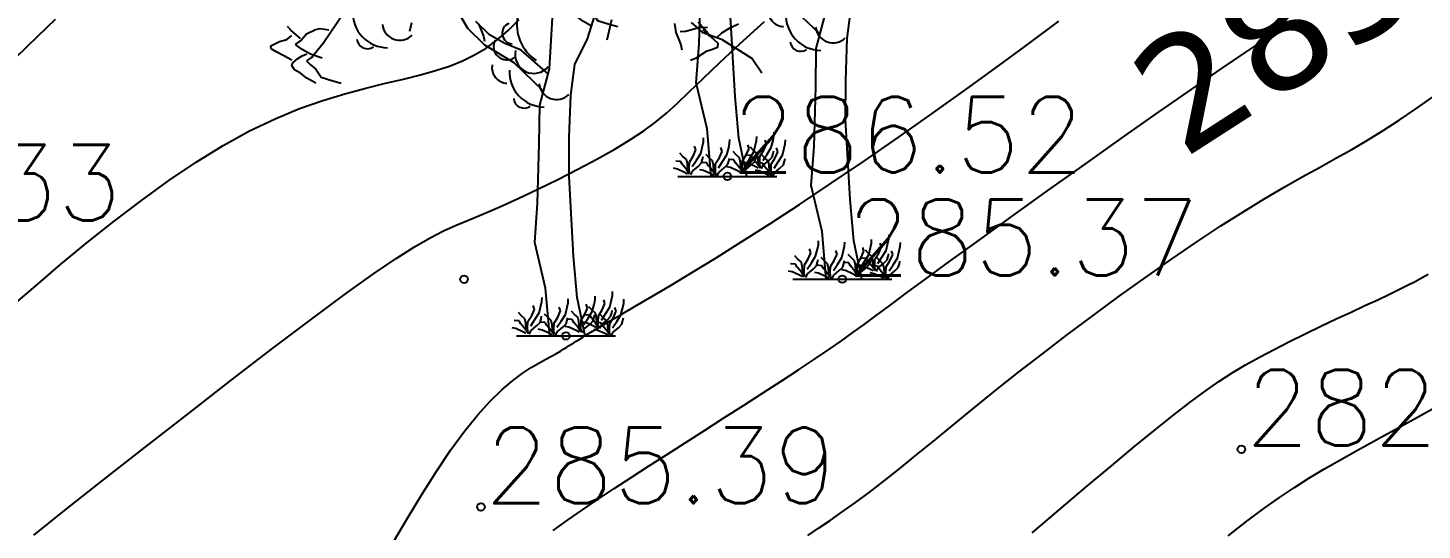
# Model space of a CAD drawing. Extents: x 524954 to 526204, y 9523489 to 9524010.
# Drawn here: x 525978.8 to 525997.23, y 9523725.65 to 9523732.29 of the extents above; entities that cross this region are included whole.
import ezdxf
from ezdxf.enums import TextEntityAlignment as Align

# ---------------------------------------------------------------- set-up
doc = ezdxf.new("R2010")
doc.units = 0
doc.header["$PDMODE"] = 33
doc.header["$PDSIZE"] = 0.1
doc.linetypes.add('ACAD_ISO12W100', pattern=[21, 12, -3, 0, -3, 0, -3])
for name, color, linetype in [('Arbre', 34, 'ACAD_ISO12W100'), ('CN_01_00', 3, 'Continuous'), ('CN_02_00', 4, 'Continuous'), ('CN_05_00', 6, 'Continuous'), ('Cotation Courbes de niveau', 7, 'Continuous'), ('TopoAlt', 3, 'Continuous'), ('TOPOJIS', 7, 'Continuous')]:
    doc.layers.add(name, color=color, linetype=linetype)
doc.styles.add('Simplex 1.0', font='Simplex.shx', dxfattribs={"width": 0.99, "height": 1})
doc.styles.add('Verdana 1.0', font='verdana.ttf', dxfattribs={"width": 0.99, "height": 1})

# ---------------------------------------------------------------- blocks, each defined once
blk = doc.blocks.new('TCPOINT M')
at = {"color": 0}
blk.add_point((0, 0), dxfattribs=at)
at = {"layer": 'TopoAlt', "style": 'Simplex 1.0', "width": 0.99}
blk.add_attdef('ALT', (0.15, 0.15), '', height=1, dxfattribs=at)
blk = doc.blocks.new('v088')
at = {"linetype": 'Continuous'}
for p, q in [((-2.931, 4.273), (-3.209, 3.863)), ((-1.298, 4.058), (-1.504, 4.415)), ((-0.217, 3.527), (-0.166, 4.349)), ((-3.629, 4.032), (-3.679, 4.087)), ((-3.309, 4.046), (-3.249, 4.058)), ((-3.249, 4.058), (-3.134, 4.042)), ((-2.04, 4.134), (-2.065, 4.02)), ((-1.069, 3.839), (-1.298, 4.058)), ((-1.01, 3.977), (-1.188, 4.154)), ((-1.153, 4.123), (-1.118, 4.039)), ((0.285, 3.923), (0.384, 4.23)), ((0.603, 4.175), (0.566, 4.019)), ((1.435, 4.125), (1.453, 4.007)), ((1.655, 4.138), (1.8, 4.011)), ((1.751, 4.067), (1.664, 4.043)), ((1.747, 4.149), (1.858, 4.021)), ((1.87, 4.071), (1.751, 4.067)), ((2.16, 4.062), (2.059, 3.998)), ((2.283, 4.116), (2.16, 4.062)), ((-3.898, 3.83), (-3.785, 3.887)), ((-3.785, 3.887), (-3.688, 3.915)), ((-3.688, 3.915), (-3.621, 3.967)), ((-3.507, 3.927), (-3.629, 4.032)), ((-3.574, 3.849), (-3.507, 3.896)), ((-3.507, 3.896), (-3.43, 3.988)), ((-3.43, 3.988), (-3.309, 4.046)), ((-1.118, 4.039), (-1.087, 3.959)), ((-1.087, 3.959), (-1.074, 3.891)), ((-0.808, 3.863), (-1.01, 3.977)), ((0.118, 3.584), (0.285, 3.923)), ((0.566, 4.019), (0.541, 3.904)), ((1.453, 4.007), (1.488, 3.924)), ((1.488, 3.924), (1.519, 3.844)), ((1.58, 4.022), (1.511, 4.017)), ((1.664, 4.043), (1.58, 4.022)), ((1.8, 4.011), (2.057, 3.917)), ((1.81, 4.048), (1.888, 3.972)), ((1.858, 4.021), (1.893, 3.958)), ((1.888, 3.972), (1.953, 3.918)), ((1.953, 3.918), (2.01, 3.864)), ((2.059, 3.998), (1.99, 3.936)), ((2.057, 3.917), (2.461, 3.664)), ((-3.897, 3.791), (-3.898, 3.83)), ((-3.821, 3.747), (-3.897, 3.791)), ((-3.729, 3.697), (-3.821, 3.747)), ((-3.621, 3.641), (-3.729, 3.697)), ((-3.484, 3.783), (-3.574, 3.849)), ((-3.542, 3.663), (-3.485, 3.698)), ((-3.485, 3.698), (-3.422, 3.725)), ((-3.375, 3.72), (-3.484, 3.783)), ((-3.344, 3.689), (-3.426, 3.635)), ((-3.221, 3.67), (-3.375, 3.72)), ((-3.209, 3.863), (-3.367, 3.667)), ((-0.685, 3.605), (-1.069, 3.839)), ((-0.589, 3.774), (-0.808, 3.863)), ((-0.234, 3.461), (-0.589, 3.774)), ((1.519, 3.844), (1.532, 3.776)), ((1.855, 3.758), (1.714, 3.664)), ((1.923, 3.778), (1.855, 3.758)), ((2.002, 3.81), (1.923, 3.778)), ((2.01, 3.864), (2.002, 3.81)), ((-3.623, 3.571), (-3.609, 3.608)), ((-3.585, 3.514), (-3.623, 3.571)), ((-3.609, 3.608), (-3.542, 3.663)), ((-3.509, 3.469), (-3.585, 3.514)), ((-3.426, 3.635), (-3.38, 3.583)), ((-3.38, 3.583), (-3.303, 3.524)), ((-3.303, 3.524), (-3.234, 3.416)), ((-0.294, 3.234), (-0.685, 3.605)), ((-0.344, 3.046), (-0.217, 3.527)), ((0.064, 3.179), (0.118, 3.584)), ((1.714, 3.664), (1.647, 3.637)), ((2.461, 3.664), (2.589, 3.474)), ((-3.423, 3.403), (-3.509, 3.469)), ((-3.306, 3.337), (-3.423, 3.403)), ((-3.234, 3.416), (-3.081, 3.37)), ((-3.081, 3.37), (-2.968, 3.339)), ((0.045, 2.625), (0.064, 3.179)), ((-0.352, 2.542), (-0.344, 3.046)), ((0.043, 2.109), (0.045, 2.625)), ((-0.373, 1.752), (-0.352, 2.542)), ((0.102, 1.053), (0.043, 2.109)), ((-0.412, 1.235), (-0.373, 1.752)), ((-0.268, 0.628), (-0.412, 1.235)), ((0.151, 0.506), (0.102, 1.053)), ((-0.213, 0), (-0.268, 0.628)), ((0.615, 0.531), (0.618, 0.584)), ((-0.416, 0.349), (-0.433, 0.399)), ((-0.353, 0.303), (-0.329, 0.397)), ((-0.329, 0.397), (-0.317, 0.454)), ((-0.317, 0.454), (-0.315, 0.507)), ((-0.07, 0.329), (-0.087, 0.38)), ((-0.007, 0.284), (0.017, 0.377)), ((0.017, 0.377), (0.029, 0.435)), ((0.029, 0.435), (0.031, 0.488)), ((0.256, 0), (0.151, 0.506)), ((0.286, 0.368), (0.269, 0.418)), ((0.346, 0.341), (0.305, 0.385)), ((0.349, 0.322), (0.373, 0.416)), ((0.373, 0.416), (0.385, 0.474)), ((0.385, 0.474), (0.387, 0.526)), ((0.481, 0.344), (0.517, 0.426)), ((0.517, 0.426), (0.5, 0.476)), ((0.524, 0.291), (0.579, 0.38)), ((0.579, 0.38), (0.603, 0.474)), ((0.603, 0.474), (0.615, 0.531)), ((0.666, 0.325), (0.649, 0.375)), ((0.728, 0.279), (0.752, 0.373)), ((0.752, 0.373), (0.765, 0.43)), ((0.765, 0.43), (0.767, 0.483)), ((-0.618, 0.197), (-0.683, 0.202)), ((-0.587, 0.264), (-0.627, 0.308)), ((-0.596, 0.159), (-0.618, 0.197)), ((-0.541, 0.224), (-0.587, 0.264)), ((-0.529, 0.166), (-0.541, 0.224)), ((-0.505, 0.106), (-0.502, 0.188)), ((-0.502, 0.188), (-0.452, 0.267)), ((-0.464, 0.132), (-0.409, 0.214)), ((-0.452, 0.267), (-0.416, 0.349)), ((-0.409, 0.214), (-0.353, 0.303)), ((-0.341, 0.178), (-0.327, 0.226)), ((-0.327, 0.226), (-0.32, 0.26)), ((-0.24, 0.245), (-0.281, 0.288)), ((-0.195, 0.204), (-0.24, 0.245)), ((-0.183, 0.147), (-0.195, 0.204)), ((-0.156, 0.168), (-0.106, 0.248)), ((-0.118, 0.113), (-0.063, 0.195)), ((-0.106, 0.248), (-0.07, 0.329)), ((-0.063, 0.195), (-0.007, 0.284)), ((0.005, 0.159), (0.019, 0.207)), ((0.019, 0.207), (0.026, 0.24)), ((0.084, 0.216), (0.019, 0.221)), ((0.115, 0.284), (0.075, 0.327)), ((0.106, 0.178), (0.084, 0.216)), ((0.161, 0.243), (0.115, 0.284)), ((0.173, 0.185), (0.161, 0.243)), ((0.178, 0.118), (0.173, 0.185)), ((0.197, 0.125), (0.2, 0.207)), ((0.2, 0.207), (0.25, 0.286)), ((0.238, 0.151), (0.293, 0.233)), ((0.25, 0.286), (0.286, 0.368)), ((0.315, 0.274), (0.25, 0.279)), ((0.293, 0.233), (0.349, 0.322)), ((0.337, 0.236), (0.315, 0.274)), ((0.315, 0.151), (0.361, 0.197)), ((0.397, 0.163), (0.337, 0.236)), ((0.392, 0.301), (0.346, 0.341)), ((0.361, 0.197), (0.375, 0.245)), ((0.375, 0.245), (0.382, 0.279)), ((0.404, 0.243), (0.392, 0.301)), ((0.409, 0.175), (0.404, 0.243)), ((0.428, 0.183), (0.43, 0.264)), ((0.43, 0.264), (0.481, 0.344)), ((0.495, 0.24), (0.454, 0.284)), ((0.469, 0.209), (0.524, 0.291)), ((0.474, 0.149), (0.546, 0.209)), ((0.541, 0.2), (0.495, 0.24)), ((0.553, 0.142), (0.541, 0.2)), ((0.546, 0.209), (0.591, 0.255)), ((0.579, 0.163), (0.63, 0.243)), ((0.591, 0.255), (0.606, 0.303)), ((0.606, 0.303), (0.613, 0.337)), ((0.618, 0.108), (0.673, 0.19)), ((0.63, 0.243), (0.666, 0.325)), ((0.673, 0.19), (0.728, 0.279)), ((0.74, 0.154), (0.755, 0.202)), ((0.755, 0.202), (0.762, 0.236)), ((-0.661, 0.096), (-0.712, 0.106)), ((-0.567, 0.053), (-0.661, 0.096)), ((-0.654, 0), (0.654, 0)), ((-0.536, 0.087), (-0.596, 0.159)), ((-0.527, 0.031), (-0.567, 0.053)), ((-0.5, 0.031), (-0.536, 0.087)), ((-0.524, 0.099), (-0.529, 0.166)), ((-0.5, 0.036), (-0.505, 0.106)), ((-0.483, 0.022), (-0.459, 0.072)), ((-0.459, 0.072), (-0.387, 0.132)), ((-0.387, 0.132), (-0.341, 0.178)), ((-0.315, 0.077), (-0.365, 0.087)), ((-0.272, 0.178), (-0.337, 0.183)), ((-0.221, 0.034), (-0.315, 0.077)), ((-0.25, 0.139), (-0.272, 0.178)), ((-0.19, 0.067), (-0.25, 0.139)), ((-0.18, 0.012), (-0.221, 0.034)), ((-0.154, 0.012), (-0.19, 0.067)), ((-0.178, 0.079), (-0.183, 0.147)), ((-0.159, 0.087), (-0.156, 0.168)), ((-0.154, 0.017), (-0.159, 0.087)), ((-0.137, 0.002), (-0.113, 0.053)), ((-0.113, 0.053), (-0.041, 0.113)), ((-0.041, 0.113), (0.005, 0.159)), ((0.041, 0.115), (-0.01, 0.125)), ((0.135, 0.072), (0.041, 0.115)), ((0.166, 0.106), (0.106, 0.178)), ((0.175, 0.05), (0.135, 0.072)), ((0.202, 0.05), (0.166, 0.106)), ((0.202, 0.055), (0.197, 0.125)), ((0.219, 0.041), (0.243, 0.091)), ((0.272, 0.173), (0.221, 0.183)), ((0.243, 0.091), (0.315, 0.151)), ((0.365, 0.13), (0.272, 0.173)), ((0.406, 0.108), (0.365, 0.13)), ((0.421, 0.072), (0.37, 0.082)), ((0.433, 0.108), (0.397, 0.163)), ((0.464, 0.173), (0.399, 0.178)), ((0.514, 0.029), (0.421, 0.072)), ((0.433, 0.113), (0.428, 0.183)), ((0.45, 0.099), (0.474, 0.149)), ((0.486, 0.135), (0.464, 0.173)), ((0.546, 0.063), (0.486, 0.135)), ((0.555, 0.007), (0.514, 0.029)), ((0.582, 0.007), (0.546, 0.063)), ((0.558, 0.075), (0.553, 0.142)), ((0.577, 0.082), (0.579, 0.163)), ((0.582, 0.012), (0.577, 0.082)), ((0.599, -0.002), (0.623, 0.048)), ((0.623, 0.048), (0.695, 0.108)), ((0.695, 0.108), (0.74, 0.154))]:
    blk.add_line(p, q, dxfattribs=at)
for centre, major_axis, start_param, end_param in [((-2.352, 4.272), (0.33, 0.33), 2.307735, 3.914618), ((-2.195, 4.138), (0.164, 0.164), 2.463212, 4.701636), ((-0.702, 3.998), (0.099, 0.099), 1.149268, 3.862844), ((-0.082, 4.112), (0.4, 0.4), 2.158504, 3.344219), ((-2.625, 3.929), (0.0964, 0.0964), 2.435534, 4.557933), ((-0.779, 3.821), (0.125, 0.125), 1.864761, 4.52862), ((-0.424, 3.713), (0.174, 0.174), 2.133893, 4.816631), ((-0.772, 3.542), (-0.145, 0.145), 0.590553, 2.325666), ((-0.28, 3.489), (0.33, 0.33), 2.307735, 3.914618), ((-0.123, 3.354), (0.164, 0.164), 2.463212, 4.701636), ((-0.553, 3.145), (0.0964, 0.0964), 2.435534, 4.557933)]:
    blk.add_ellipse(centre, major_axis=major_axis, ratio=1, start_param=start_param, end_param=end_param, dxfattribs=at)

msp = doc.modelspace()

# ---------------------------------------------------------------- linework, layer by layer
at = {"layer": 'CN_01_00', "flags": 128}
for points, elevation in [([(525978.643, 9523731.897), (525978.93, 9523732.175), (525979.165, 9523732.401)], 289), ([(525978.877, 9523725.586), (525979.307, 9523725.927), (525979.805, 9523726.319), (525980.349, 9523726.746), (525980.917, 9523727.189), (525981.487, 9523727.631), (525982.038, 9523728.054), (525982.549, 9523728.44), (525982.997, 9523728.772), (525983.367, 9523729.037), (525983.667, 9523729.241), (525983.912, 9523729.396), (525984.117, 9523729.514), (525984.295, 9523729.604), (525984.463, 9523729.679), (525984.634, 9523729.751), (525984.823, 9523729.829), (525985.04, 9523729.924), (525985.282, 9523730.034), (525985.54, 9523730.155), (525985.804, 9523730.285), (525986.068, 9523730.419), (525986.321, 9523730.553), (525986.557, 9523730.685), (525986.766, 9523730.81), (525986.943, 9523730.928), (525987.097, 9523731.042), (525987.241, 9523731.161), (525987.385, 9523731.292), (525987.542, 9523731.442), (525987.724, 9523731.618), (525987.944, 9523731.827), (525988.212, 9523732.077), (525988.538, 9523732.371)], 287), ([(525992.075, 9523725.616), (525992.431, 9523725.919), (525992.784, 9523726.218), (525993.121, 9523726.501), (525993.431, 9523726.759), (525993.706, 9523726.983), (525993.947, 9523727.176), (525994.163, 9523727.343), (525994.359, 9523727.487), (525994.543, 9523727.614), (525994.719, 9523727.728), (525994.896, 9523727.834), (525995.079, 9523727.937), (525995.273, 9523728.04), (525995.475, 9523728.143), (525995.683, 9523728.245), (525995.89, 9523728.345), (525996.094, 9523728.441), (525996.29, 9523728.532), (525996.473, 9523728.617), (525996.641, 9523728.696), (525996.789, 9523728.766), (525996.92, 9523728.829), (525997.034, 9523728.886), (525997.136, 9523728.938), (525997.227, 9523728.987), (525997.309, 9523729.033)], 283)]:
    msp.add_lwpolyline(points, dxfattribs=dict(at, elevation=elevation))
at = {"layer": 'CN_02_00', "flags": 128}
for points, elevation in [([(525978.585, 9523728.604), (525978.904, 9523728.881), (525979.237, 9523729.164), (525979.583, 9523729.45), (525979.939, 9523729.732), (525980.3, 9523730.007), (525980.664, 9523730.268), (525981.026, 9523730.512), (525981.383, 9523730.732), (525981.731, 9523730.925), (525982.067, 9523731.086), (525982.39, 9523731.219), (525982.698, 9523731.328), (525982.99, 9523731.417), (525983.267, 9523731.491), (525983.525, 9523731.554), (525983.766, 9523731.61), (525983.988, 9523731.665), (525984.19, 9523731.721), (525984.375, 9523731.782), (525984.546, 9523731.85), (525984.705, 9523731.929), (525984.857, 9523732.02), (525985.004, 9523732.127), (525985.148, 9523732.252), (525985.293, 9523732.398)], 288), ([(525983.633, 9523725.498), (525983.816, 9523725.809), (525984.006, 9523726.121), (525984.198, 9523726.424), (525984.388, 9523726.707), (525984.573, 9523726.961), (525984.748, 9523727.177), (525984.912, 9523727.357), (525985.065, 9523727.505), (525985.206, 9523727.625), (525985.335, 9523727.721), (525985.452, 9523727.798), (525985.555, 9523727.859), (525985.645, 9523727.909), (525985.721, 9523727.951), (525985.785, 9523727.987), (525985.839, 9523728.018), (525985.884, 9523728.045), (525985.923, 9523728.068), (525985.956, 9523728.089), (525985.987, 9523728.109), (525986.017, 9523728.128), (525986.049, 9523728.148), (525986.085, 9523728.17), (525986.13, 9523728.198), (525986.189, 9523728.234), (525986.265, 9523728.28), (525986.363, 9523728.338), (525986.487, 9523728.411), (525986.641, 9523728.501), (525986.828, 9523728.61), (525987.048, 9523728.739), (525987.301, 9523728.888), (525987.584, 9523729.059), (525987.896, 9523729.25), (525988.237, 9523729.463), (525988.606, 9523729.698), (525989.001, 9523729.955), (525989.419, 9523730.234), (525989.856, 9523730.531), (525990.302, 9523730.84), (525990.752, 9523731.155), (525991.197, 9523731.472), (525991.629, 9523731.784), (525992.042, 9523732.087), (525992.427, 9523732.376)], 286), ([(525989.107, 9523725.582), (525989.252, 9523725.677), (525989.404, 9523725.779), (525989.565, 9523725.892), (525989.737, 9523726.015), (525989.921, 9523726.151), (525990.117, 9523726.302), (525990.327, 9523726.468), (525990.551, 9523726.649), (525990.79, 9523726.844), (525991.043, 9523727.051), (525991.312, 9523727.27), (525991.595, 9523727.499), (525991.894, 9523727.737), (525992.209, 9523727.982), (525992.539, 9523728.234), (525992.879, 9523728.488), (525993.226, 9523728.742), (525993.573, 9523728.99), (525993.916, 9523729.23), (525994.25, 9523729.458), (525994.569, 9523729.67), (525994.87, 9523729.862), (525995.148, 9523730.031), (525995.405, 9523730.182), (525995.645, 9523730.318), (525995.872, 9523730.443), (525996.089, 9523730.563), (525996.299, 9523730.68), (525996.506, 9523730.801), (525996.715, 9523730.929), (525996.927, 9523731.067), (525997.143, 9523731.216), (525997.364, 9523731.372)], 284), ([(525994.663, 9523725.578), (525994.913, 9523725.771), (525995.137, 9523725.937), (525995.344, 9523726.084), (525995.54, 9523726.215), (525995.733, 9523726.337), (525995.931, 9523726.456), (525996.142, 9523726.577), (525996.372, 9523726.706), (525996.629, 9523726.847), (525996.91, 9523727.001), (525997.209, 9523727.166), (525997.524, 9523727.341)], 282)]:
    msp.add_lwpolyline(points, dxfattribs=dict(at, elevation=elevation))
at = {"layer": 'CN_05_00', "elevation": 285, "flags": 128}
msp.add_lwpolyline([(525985.745, 9523725.647), (525985.934, 9523725.782), (525986.132, 9523725.919), (525986.338, 9523726.059), (525986.551, 9523726.201), (525986.773, 9523726.346), (525987.004, 9523726.495), (525987.242, 9523726.648), (525987.489, 9523726.806), (525987.743, 9523726.969), (525988.001, 9523727.134), (525988.259, 9523727.3), (525988.512, 9523727.463), (525988.756, 9523727.621), (525988.986, 9523727.771), (525989.198, 9523727.912), (525989.388, 9523728.04), (525989.554, 9523728.154), (525989.705, 9523728.261), (525989.853, 9523728.37), (525990.012, 9523728.487), (525990.192, 9523728.621), (525990.407, 9523728.78), (525990.667, 9523728.972), (525990.987, 9523729.206), (525991.372, 9523729.484), (525991.81, 9523729.799), (525992.283, 9523730.138), (525992.775, 9523730.488), (525993.267, 9523730.837), (525993.743, 9523731.171), (525994.184, 9523731.478), (525994.573, 9523731.747), (525994.898, 9523731.966), (525995.162, 9523732.14), (525995.374, 9523732.277), (525995.543, 9523732.383)], dxfattribs=at)

# ---------------------------------------------------------------- block references
at = {"layer": 'Arbre'}
for p in [(525988.046, 9523730.325), (525989.565, 9523728.967), (525985.911, 9523728.218)]:
    msp.add_blockref('v088', p, dxfattribs=at)
at = {"layer": 'TOPOJIS'}
ref = msp.add_blockref('TCPOINT M', (525988.046, 9523730.325, 286.52), dxfattribs=at)
ref.add_attrib('ALT', '286.52', (525988.096, 9523730.375, 286.52), dxfattribs={"layer": 'TopoAlt', "height": 1, "style": 'Simplex 1.0', "width": 0.99})
ref = msp.add_blockref('TCPOINT M', (525975.319, 9523729.692, 289.33), dxfattribs=at)
ref.add_attrib('ALT', '289.33', (525975.369, 9523729.742, 289.33), dxfattribs={"layer": 'TopoAlt', "height": 1, "style": 'Simplex 1.0', "width": 0.99})
ref = msp.add_blockref('TCPOINT M', (525989.565, 9523728.967, 285.37), dxfattribs=at)
ref.add_attrib('ALT', '285.37', (525989.615, 9523729.017, 285.37), dxfattribs={"layer": 'TopoAlt', "height": 1, "style": 'Simplex 1.0', "width": 0.99})
for p in [(525984.566, 9523728.966, 286.67), (525985.911, 9523728.218, 286.07)]:
    msp.add_blockref('TCPOINT M', p, dxfattribs=at)
ref = msp.add_blockref('TCPOINT M', (525994.84, 9523726.72, 282.45), dxfattribs=at)
ref.add_attrib('ALT', '282.45', (525994.89, 9523726.77, 282.45), dxfattribs={"layer": 'TopoAlt', "height": 1, "style": 'Simplex 1.0', "width": 0.99})
ref = msp.add_blockref('TCPOINT M', (525984.788, 9523725.958, 285.39), dxfattribs=at)
ref.add_attrib('ALT', '285.39', (525984.838, 9523726.008, 285.39), dxfattribs={"layer": 'TopoAlt', "height": 1, "style": 'Simplex 1.0', "width": 0.99})

# ---------------------------------------------------------------- texts
at = {"layer": 'Cotation Courbes de niveau', "style": 'Verdana 1.0', "width": 0.99}
msp.add_text('285', height=1.5, rotation=32.7558, dxfattribs=at).set_placement((525995.288, 9523732.222, 285), align=Align.MIDDLE_CENTER)

doc.saveas('drawing.dxf')
